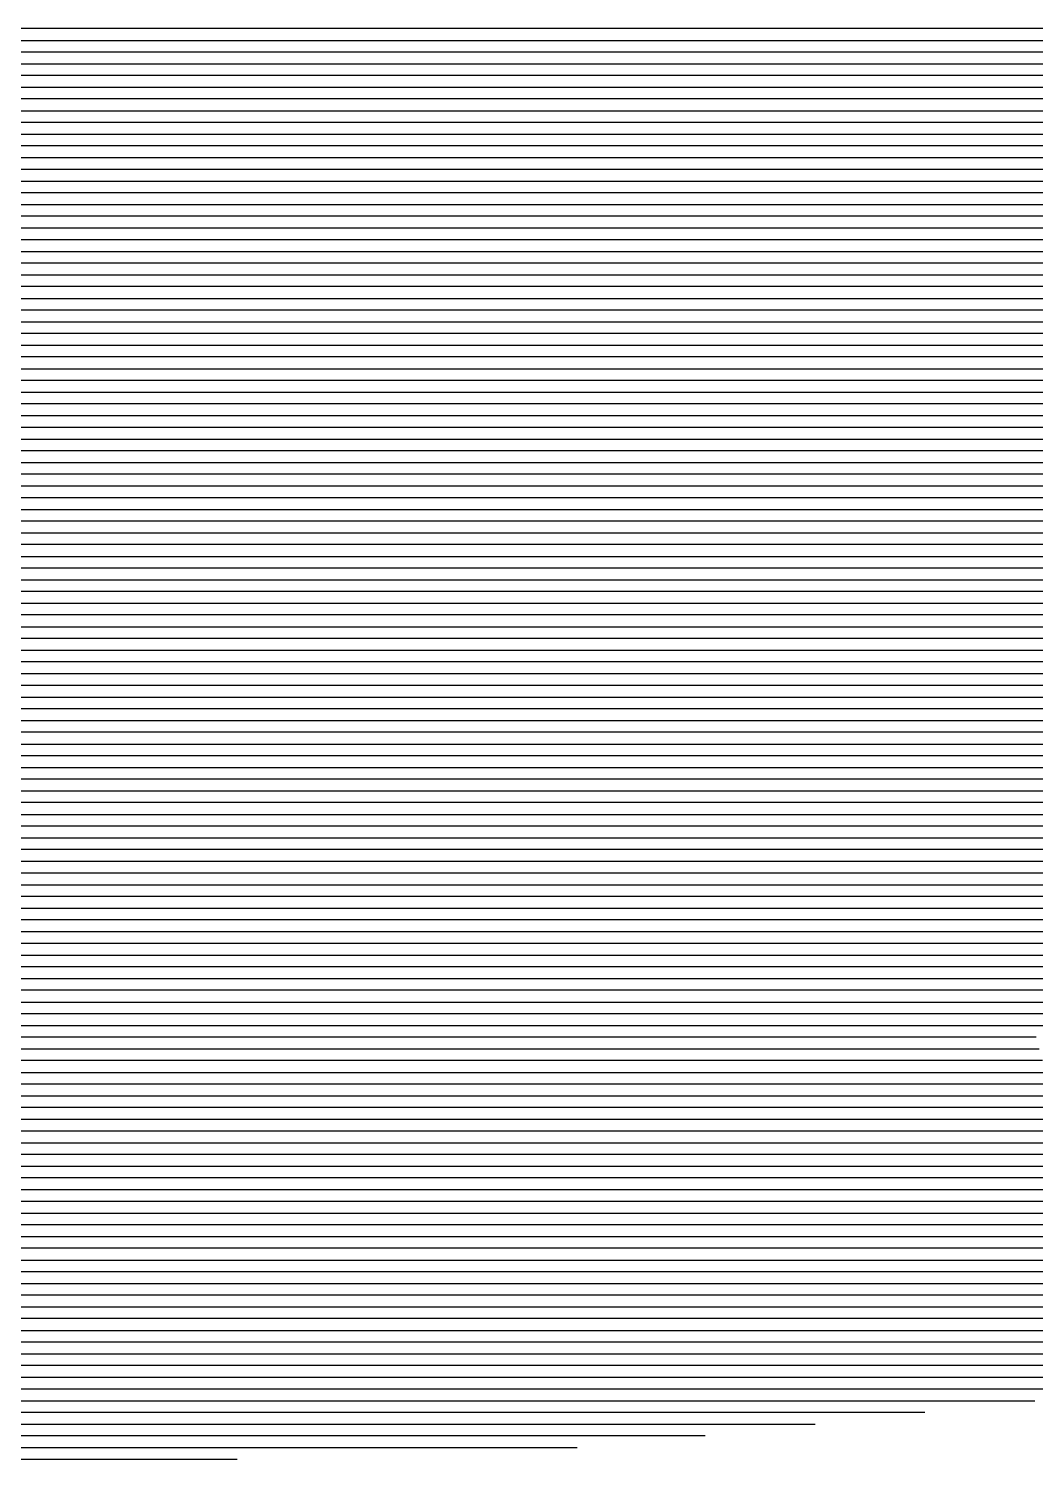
# Model space of a CAD drawing. Header units: metres. Extents: x -6.9 to 6.9, y -7 to 7.
# Drawn here: x -0.001 to 0.857, y -6.99 to -5.77 of the extents above; entities that cross this region are included whole.
import ezdxf

# ---------------------------------------------------------------- set-up
doc = ezdxf.new("R2010")
doc.units = ezdxf.units.M

msp = doc.modelspace()

# ---------------------------------------------------------------- linework, layer by layer
for p, q in [((0.003289, -5.770403, 0.167713), (-0.17931, -5.770403, 0.132639)), ((0.262924, -5.770403, 0.217455), (0.003289, -5.770403, 0.167713)), ((0.442817, -5.770403, 0.252451), (0.262924, -5.770403, 0.217455)), ((0.625762, -5.770403, 0.288463), (0.442817, -5.770403, 0.252451)), ((0.876534, -5.770403, 0.337085), (0.625762, -5.770403, 0.288463)), ((-0.18143, -5.780403, 0.132753), (0.003521, -5.780403, 0.168279)), ((0.003521, -5.780403, 0.168279), (0.261036, -5.780403, 0.217615)), ((0.261036, -5.780403, 0.217615), (0.443202, -5.780403, 0.253053)), ((0.443202, -5.780403, 0.253053), (0.628458, -5.780403, 0.28952)), ((0.628458, -5.780403, 0.28952), (0.87707, -5.780403, 0.337723)), ((0.003753, -5.790403, 0.168844), (-0.183551, -5.790403, 0.132868)), ((0.259148, -5.790403, 0.217775), (0.003753, -5.790403, 0.168844)), ((0.443587, -5.790403, 0.253655), (0.259148, -5.790403, 0.217775)), ((0.631154, -5.790403, 0.290577), (0.443587, -5.790403, 0.253655)), ((0.877606, -5.790403, 0.338362), (0.631154, -5.790403, 0.290577)), ((-0.185671, -5.800403, 0.132982), (0.003984, -5.800403, 0.16941)), ((0.003984, -5.800403, 0.16941), (0.25726, -5.800403, 0.217935)), ((0.25726, -5.800403, 0.217935), (0.443971, -5.800403, 0.254257)), ((0.443971, -5.800403, 0.254257), (0.633849, -5.800403, 0.291634)), ((0.633849, -5.800403, 0.291634), (0.878142, -5.800403, 0.339)), ((0.004216, -5.810403, 0.169976), (-0.187792, -5.810403, 0.133096)), ((0.255373, -5.810403, 0.218095), (0.004216, -5.810403, 0.169976)), ((0.444356, -5.810403, 0.254859), (0.255373, -5.810403, 0.218095)), ((0.636545, -5.810403, 0.292691), (0.444356, -5.810403, 0.254859)), ((0.878679, -5.810403, 0.339638), (0.636545, -5.810403, 0.292691)), ((0.00468, -5.830403, 0.171108), (-0.192032, -5.830403, 0.133324)), ((-0.189912, -5.820403, 0.13321), (0.004448, -5.820403, 0.170542)), ((0.004448, -5.820403, 0.170542), (0.253485, -5.820403, 0.218254)), ((0.251597, -5.830403, 0.218414), (0.00468, -5.830403, 0.171108)), ((0.445126, -5.830403, 0.256063), (0.251597, -5.830403, 0.218414)), ((0.253485, -5.820403, 0.218254), (0.444741, -5.820403, 0.255461)), ((0.444741, -5.820403, 0.255461), (0.639241, -5.820403, 0.293747)), ((0.641937, -5.830403, 0.294804), (0.445126, -5.830403, 0.256063)), ((0.639241, -5.820403, 0.293747), (0.879215, -5.820403, 0.340276)), ((0.879751, -5.830403, 0.340914), (0.641937, -5.830403, 0.294804)), ((-0.194153, -5.840403, 0.133438), (0.004911, -5.840403, 0.171674)), ((0.004911, -5.840403, 0.171674), (0.249709, -5.840403, 0.218574)), ((0.249709, -5.840403, 0.218574), (0.44551, -5.840403, 0.256664)), ((0.44551, -5.840403, 0.256664), (0.644633, -5.840403, 0.295861)), ((0.644633, -5.840403, 0.295861), (0.880288, -5.840403, 0.341552)), ((0.005143, -5.850403, 0.17224), (-0.196273, -5.850403, 0.133552)), ((0.247822, -5.850403, 0.218734), (0.005143, -5.850403, 0.17224)), ((0.445895, -5.850403, 0.257266), (0.247822, -5.850403, 0.218734)), ((0.647329, -5.850403, 0.296918), (0.445895, -5.850403, 0.257266)), ((0.880824, -5.850403, 0.342191), (0.647329, -5.850403, 0.296918)), ((-0.198394, -5.860403, 0.133667), (0.005375, -5.860403, 0.172806)), ((0.005375, -5.860403, 0.172806), (0.245934, -5.860403, 0.218894)), ((0.245934, -5.860403, 0.218894), (0.44628, -5.860403, 0.257868)), ((0.44628, -5.860403, 0.257868), (0.650025, -5.860403, 0.297975)), ((0.650025, -5.860403, 0.297975), (0.88136, -5.860403, 0.342829)), ((0.005606, -5.870403, 0.173372), (-0.200514, -5.870403, 0.133781)), ((0.244046, -5.870403, 0.219054), (0.005606, -5.870403, 0.173372)), ((0.446665, -5.870403, 0.25847), (0.244046, -5.870403, 0.219054)), ((0.652721, -5.870403, 0.299032), (0.446665, -5.870403, 0.25847)), ((0.881897, -5.870403, 0.343467), (0.652721, -5.870403, 0.299032)), ((0.00607, -5.890403, 0.174504), (-0.204755, -5.890403, 0.134009)), ((-0.202635, -5.880403, 0.133895), (0.005838, -5.880403, 0.173938)), ((0.005838, -5.880403, 0.173938), (0.242158, -5.880403, 0.219214)), ((0.240271, -5.890403, 0.219374), (0.00607, -5.890403, 0.174504)), ((0.447434, -5.890403, 0.259674), (0.240271, -5.890403, 0.219374)), ((0.242158, -5.880403, 0.219214), (0.44705, -5.880403, 0.259072)), ((0.44705, -5.880403, 0.259072), (0.655416, -5.880403, 0.300089)), ((0.658112, -5.890403, 0.301146), (0.447434, -5.890403, 0.259674)), ((0.655416, -5.880403, 0.300089), (0.882433, -5.880403, 0.344105)), ((0.882969, -5.890403, 0.344743), (0.658112, -5.890403, 0.301146)), ((-0.206876, -5.900403, 0.134123), (0.006302, -5.900403, 0.17507)), ((0.006302, -5.900403, 0.17507), (0.238383, -5.900403, 0.219533)), ((0.238383, -5.900403, 0.219533), (0.447819, -5.900403, 0.260276)), ((0.447819, -5.900403, 0.260276), (0.660808, -5.900403, 0.302203)), ((0.660808, -5.900403, 0.302203), (0.883505, -5.900403, 0.345382)), ((0.006533, -5.910403, 0.175636), (-0.208996, -5.910403, 0.134237)), ((0.236495, -5.910403, 0.219693), (0.006533, -5.910403, 0.175636)), ((0.448204, -5.910403, 0.260878), (0.236495, -5.910403, 0.219693)), ((0.663504, -5.910403, 0.303259), (0.448204, -5.910403, 0.260878)), ((0.884042, -5.910403, 0.34602), (0.663504, -5.910403, 0.303259)), ((-0.211117, -5.920403, 0.134351), (0.006765, -5.920403, 0.176202)), ((0.006765, -5.920403, 0.176202), (0.234607, -5.920403, 0.219853)), ((0.234607, -5.920403, 0.219853), (0.448589, -5.920403, 0.26148)), ((0.448589, -5.920403, 0.26148), (0.6662, -5.920403, 0.304316)), ((0.6662, -5.920403, 0.304316), (0.884578, -5.920403, 0.346658)), ((-0.215358, -5.940403, 0.13458), (0.007228, -5.940403, 0.177333)), ((0.006997, -5.930403, 0.176768), (-0.213237, -5.930403, 0.134465)), ((0.23272, -5.930403, 0.220013), (0.006997, -5.930403, 0.176768)), ((0.007228, -5.940403, 0.177333), (0.230832, -5.940403, 0.220173)), ((0.230832, -5.940403, 0.220173), (0.449358, -5.940403, 0.262684)), ((0.448974, -5.930403, 0.262082), (0.23272, -5.930403, 0.220013)), ((0.668896, -5.930403, 0.305373), (0.448974, -5.930403, 0.262082)), ((0.449358, -5.940403, 0.262684), (0.671592, -5.940403, 0.30643)), ((0.885114, -5.930403, 0.347296), (0.668896, -5.930403, 0.305373)), ((0.671592, -5.940403, 0.30643), (0.885651, -5.940403, 0.347934)), ((0.00746, -5.950403, 0.177899), (-0.217478, -5.950403, 0.134694)), ((0.228944, -5.950403, 0.220333), (0.00746, -5.950403, 0.177899)), ((0.449743, -5.950403, 0.263286), (0.228944, -5.950403, 0.220333)), ((0.674288, -5.950403, 0.307487), (0.449743, -5.950403, 0.263286)), ((0.886187, -5.950403, 0.348572), (0.674288, -5.950403, 0.307487)), ((-0.219599, -5.960403, 0.134808), (0.007692, -5.960403, 0.178465)), ((0.007692, -5.960403, 0.178465), (0.227056, -5.960403, 0.220493)), ((0.227056, -5.960403, 0.220493), (0.450128, -5.960403, 0.263888)), ((0.450128, -5.960403, 0.263888), (0.676984, -5.960403, 0.308544)), ((0.676984, -5.960403, 0.308544), (0.886723, -5.960403, 0.349211)), ((0.007923, -5.970403, 0.179031), (-0.221719, -5.970403, 0.134922)), ((0.225169, -5.970403, 0.220653), (0.007923, -5.970403, 0.179031)), ((0.450513, -5.970403, 0.26449), (0.225169, -5.970403, 0.220653)), ((0.679679, -5.970403, 0.309601), (0.450513, -5.970403, 0.26449)), ((0.88726, -5.970403, 0.349849), (0.679679, -5.970403, 0.309601)), ((-0.22384, -5.980403, 0.135036), (0.008155, -5.980403, 0.179597)), ((0.008155, -5.980403, 0.179597), (0.223281, -5.980403, 0.220812)), ((0.223281, -5.980403, 0.220812), (0.450898, -5.980403, 0.265092)), ((0.450898, -5.980403, 0.265092), (0.682375, -5.980403, 0.310658)), ((0.682375, -5.980403, 0.310658), (0.887796, -5.980403, 0.350487)), ((-0.228081, -6.000403, 0.135264), (0.008619, -6.000403, 0.180729)), ((0.008387, -5.990403, 0.180163), (-0.22596, -5.990403, 0.13515)), ((0.221393, -5.990403, 0.220972), (0.008387, -5.990403, 0.180163)), ((0.008619, -6.000403, 0.180729), (0.219505, -6.000403, 0.221132)), ((0.219505, -6.000403, 0.221132), (0.451667, -6.000403, 0.266296)), ((0.451282, -5.990403, 0.265694), (0.221393, -5.990403, 0.220972)), ((0.685071, -5.990403, 0.311715), (0.451282, -5.990403, 0.265694)), ((0.451667, -6.000403, 0.266296), (0.687767, -6.000403, 0.312772)), ((0.888332, -5.990403, 0.351125), (0.685071, -5.990403, 0.311715)), ((0.687767, -6.000403, 0.312772), (0.888868, -6.000403, 0.351763)), ((0.00885, -6.010403, 0.181295), (-0.230201, -6.010403, 0.135379)), ((0.217617, -6.010403, 0.221292), (0.00885, -6.010403, 0.181295)), ((0.452052, -6.010403, 0.266898), (0.217617, -6.010403, 0.221292)), ((0.690463, -6.010403, 0.313828), (0.452052, -6.010403, 0.266898)), ((0.889405, -6.010403, 0.352401), (0.690463, -6.010403, 0.313828)), ((-0.232321, -6.020403, 0.135493), (0.009082, -6.020403, 0.181861)), ((0.009082, -6.020403, 0.181861), (0.21573, -6.020403, 0.221452)), ((0.21573, -6.020403, 0.221452), (0.452437, -6.020403, 0.2675)), ((0.452437, -6.020403, 0.2675), (0.693159, -6.020403, 0.314885)), ((0.693159, -6.020403, 0.314885), (0.889941, -6.020403, 0.35304)), ((0.009314, -6.030403, 0.182427), (-0.234442, -6.030403, 0.135607)), ((0.213842, -6.030403, 0.221612), (0.009314, -6.030403, 0.182427)), ((0.452821, -6.030403, 0.268102), (0.213842, -6.030403, 0.221612)), ((0.695855, -6.030403, 0.315942), (0.452821, -6.030403, 0.268102)), ((0.890477, -6.030403, 0.353678), (0.695855, -6.030403, 0.315942)), ((0.009777, -6.050403, 0.183559), (-0.238683, -6.050403, 0.135835)), ((-0.236562, -6.040403, 0.135721), (0.009545, -6.040403, 0.182993)), ((0.009545, -6.040403, 0.182993), (0.211954, -6.040403, 0.221772)), ((0.210066, -6.050403, 0.221932), (0.009777, -6.050403, 0.183559)), ((0.453591, -6.050403, 0.269306), (0.210066, -6.050403, 0.221932)), ((0.211954, -6.040403, 0.221772), (0.453206, -6.040403, 0.268704)), ((0.453206, -6.040403, 0.268704), (0.698551, -6.040403, 0.316999)), ((0.701246, -6.050403, 0.318056), (0.453591, -6.050403, 0.269306)), ((0.698551, -6.040403, 0.316999), (0.891014, -6.040403, 0.354316)), ((0.89155, -6.050403, 0.354954), (0.701246, -6.050403, 0.318056)), ((-0.240803, -6.060403, 0.135949), (0.010009, -6.060403, 0.184125)), ((0.010009, -6.060403, 0.184125), (0.208179, -6.060403, 0.222091)), ((0.208179, -6.060403, 0.222091), (0.453976, -6.060403, 0.269908)), ((0.453976, -6.060403, 0.269908), (0.703942, -6.060403, 0.319113)), ((0.703942, -6.060403, 0.319113), (0.892086, -6.060403, 0.355592)), ((0.010241, -6.070403, 0.184691), (-0.242924, -6.070403, 0.136063)), ((0.206291, -6.070403, 0.222251), (0.010241, -6.070403, 0.184691)), ((0.454361, -6.070403, 0.27051), (0.206291, -6.070403, 0.222251)), ((0.706638, -6.070403, 0.32017), (0.454361, -6.070403, 0.27051)), ((0.892622, -6.070403, 0.35623), (0.706638, -6.070403, 0.32017)), ((-0.245044, -6.080403, 0.136177), (0.010472, -6.080403, 0.185257)), ((0.010472, -6.080403, 0.185257), (0.204403, -6.080403, 0.222411)), ((0.204403, -6.080403, 0.222411), (0.454745, -6.080403, 0.271112)), ((0.454745, -6.080403, 0.271112), (0.709334, -6.080403, 0.321227)), ((0.709334, -6.080403, 0.321227), (0.893159, -6.080403, 0.356869)), ((0.010704, -6.090403, 0.185823), (-0.247165, -6.090403, 0.136292)), ((0.202515, -6.090403, 0.222571), (0.010704, -6.090403, 0.185823)), ((0.45513, -6.090403, 0.271714), (0.202515, -6.090403, 0.222571)), ((0.71203, -6.090403, 0.322284), (0.45513, -6.090403, 0.271714)), ((0.893695, -6.090403, 0.357507), (0.71203, -6.090403, 0.322284)), ((0.011167, -6.110403, 0.186954), (-0.251406, -6.110403, 0.13652)), ((-0.249285, -6.100403, 0.136406), (0.010936, -6.100403, 0.186388)), ((0.010936, -6.100403, 0.186388), (0.200628, -6.100403, 0.222731)), ((0.19874, -6.110403, 0.222891), (0.011167, -6.110403, 0.186954)), ((0.4559, -6.110403, 0.272917), (0.19874, -6.110403, 0.222891)), ((0.200628, -6.100403, 0.222731), (0.455515, -6.100403, 0.272316)), ((0.455515, -6.100403, 0.272316), (0.714726, -6.100403, 0.32334)), ((0.717422, -6.110403, 0.324397), (0.4559, -6.110403, 0.272917)), ((0.714726, -6.100403, 0.32334), (0.894231, -6.100403, 0.358145)), ((0.894768, -6.110403, 0.358783), (0.717422, -6.110403, 0.324397)), ((-0.253526, -6.120403, 0.136634), (0.011399, -6.120403, 0.18752)), ((0.011399, -6.120403, 0.18752), (0.196852, -6.120403, 0.223051)), ((0.196852, -6.120403, 0.223051), (0.456285, -6.120403, 0.273519)), ((0.456285, -6.120403, 0.273519), (0.720118, -6.120403, 0.325454)), ((0.720118, -6.120403, 0.325454), (0.895304, -6.120403, 0.359421)), ((0.011631, -6.130403, 0.188086), (-0.255647, -6.130403, 0.136748)), ((0.194964, -6.130403, 0.223211), (0.011631, -6.130403, 0.188086)), ((0.456669, -6.130403, 0.274121), (0.194964, -6.130403, 0.223211)), ((0.722814, -6.130403, 0.326511), (0.456669, -6.130403, 0.274121)), ((0.89584, -6.130403, 0.360059), (0.722814, -6.130403, 0.326511)), ((-0.257767, -6.140403, 0.136862), (0.011862, -6.140403, 0.188652)), ((0.011862, -6.140403, 0.188652), (0.193077, -6.140403, 0.22337)), ((0.193077, -6.140403, 0.22337), (0.457054, -6.140403, 0.274723)), ((0.457054, -6.140403, 0.274723), (0.725509, -6.140403, 0.327568)), ((0.725509, -6.140403, 0.327568), (0.896377, -6.140403, 0.360698)), ((-0.262008, -6.160403, 0.13709), (0.012326, -6.160403, 0.189784)), ((0.012094, -6.150403, 0.189218), (-0.259888, -6.150403, 0.136976)), ((0.191189, -6.150403, 0.22353), (0.012094, -6.150403, 0.189218)), ((0.012326, -6.160403, 0.189784), (0.189301, -6.160403, 0.22369)), ((0.189301, -6.160403, 0.22369), (0.457824, -6.160403, 0.275927)), ((0.457439, -6.150403, 0.275325), (0.191189, -6.150403, 0.22353)), ((0.728205, -6.150403, 0.328625), (0.457439, -6.150403, 0.275325)), ((0.457824, -6.160403, 0.275927), (0.730901, -6.160403, 0.329682)), ((0.896913, -6.150403, 0.361336), (0.728205, -6.150403, 0.328625)), ((0.730901, -6.160403, 0.329682), (0.897449, -6.160403, 0.361974)), ((0.012558, -6.170403, 0.19035), (-0.264129, -6.170403, 0.137205)), ((0.187413, -6.170403, 0.22385), (0.012558, -6.170403, 0.19035)), ((0.458208, -6.170403, 0.276529), (0.187413, -6.170403, 0.22385)), ((0.733597, -6.170403, 0.330739), (0.458208, -6.170403, 0.276529)), ((0.897985, -6.170403, 0.362612), (0.733597, -6.170403, 0.330739)), ((-0.266249, -6.180403, 0.137319), (0.012789, -6.180403, 0.190916)), ((0.012789, -6.180403, 0.190916), (0.185526, -6.180403, 0.22401)), ((0.185526, -6.180403, 0.22401), (0.458593, -6.180403, 0.277131)), ((0.458593, -6.180403, 0.277131), (0.736293, -6.180403, 0.331796)), ((0.736293, -6.180403, 0.331796), (0.898522, -6.180403, 0.36325)), ((0.013021, -6.190403, 0.191482), (-0.26837, -6.190403, 0.137433)), ((0.183638, -6.190403, 0.22417), (0.013021, -6.190403, 0.191482)), ((0.458978, -6.190403, 0.277733), (0.183638, -6.190403, 0.22417)), ((0.738989, -6.190403, 0.332853), (0.458978, -6.190403, 0.277733)), ((0.899058, -6.190403, 0.363889), (0.738989, -6.190403, 0.332853)), ((-0.27049, -6.200403, 0.137547), (0.013253, -6.200403, 0.192048)), ((0.013253, -6.200403, 0.192048), (0.18175, -6.200403, 0.22433)), ((0.18175, -6.200403, 0.22433), (0.459363, -6.200403, 0.278335)), ((0.459363, -6.200403, 0.278335), (0.741685, -6.200403, 0.333909)), ((0.741685, -6.200403, 0.333909), (0.899594, -6.200403, 0.364527)), ((-0.274731, -6.220403, 0.137775), (0.013716, -6.220403, 0.19318)), ((0.013484, -6.210403, 0.192614), (-0.27261, -6.210403, 0.137661)), ((0.179862, -6.210403, 0.22449), (0.013484, -6.210403, 0.192614)), ((0.013716, -6.220403, 0.19318), (0.177975, -6.220403, 0.224649)), ((0.177975, -6.220403, 0.224649), (0.460132, -6.220403, 0.279539)), ((0.459748, -6.210403, 0.278937), (0.179862, -6.210403, 0.22449)), ((0.744381, -6.210403, 0.334966), (0.459748, -6.210403, 0.278937)), ((0.460132, -6.220403, 0.279539), (0.747076, -6.220403, 0.336023)), ((0.900131, -6.210403, 0.365165), (0.744381, -6.210403, 0.334966)), ((0.747076, -6.220403, 0.336023), (0.900667, -6.220403, 0.365803)), ((0.013948, -6.230403, 0.193746), (-0.276851, -6.230403, 0.137889)), ((0.176087, -6.230403, 0.224809), (0.013948, -6.230403, 0.193746)), ((0.460517, -6.230403, 0.280141), (0.176087, -6.230403, 0.224809)), ((0.749772, -6.230403, 0.33708), (0.460517, -6.230403, 0.280141)), ((0.901203, -6.230403, 0.366441), (0.749772, -6.230403, 0.33708)), ((-0.278972, -6.240403, 0.138004), (0.01418, -6.240403, 0.194312)), ((0.01418, -6.240403, 0.194312), (0.174199, -6.240403, 0.224969)), ((0.174199, -6.240403, 0.224969), (0.460902, -6.240403, 0.280743)), ((0.460902, -6.240403, 0.280743), (0.752468, -6.240403, 0.338137)), ((0.752468, -6.240403, 0.338137), (0.90174, -6.240403, 0.367079)), ((0.014411, -6.250403, 0.194877), (-0.281092, -6.250403, 0.138118)), ((0.172311, -6.250403, 0.225129), (0.014411, -6.250403, 0.194877)), ((0.461287, -6.250403, 0.281345), (0.172311, -6.250403, 0.225129)), ((0.755164, -6.250403, 0.339194), (0.461287, -6.250403, 0.281345)), ((0.902276, -6.250403, 0.367718), (0.755164, -6.250403, 0.339194)), ((0.014875, -6.270403, 0.196009), (-0.285333, -6.270403, 0.138346)), ((-0.283213, -6.260403, 0.138232), (0.014643, -6.260403, 0.195443)), ((0.014643, -6.260403, 0.195443), (0.170424, -6.260403, 0.225289)), ((0.168536, -6.270403, 0.225449), (0.014875, -6.270403, 0.196009)), ((0.462056, -6.270403, 0.282549), (0.168536, -6.270403, 0.225449)), ((0.170424, -6.260403, 0.225289), (0.461672, -6.260403, 0.281947)), ((0.461672, -6.260403, 0.281947), (0.75786, -6.260403, 0.340251)), ((0.760556, -6.270403, 0.341308), (0.462056, -6.270403, 0.282549)), ((0.75786, -6.260403, 0.340251), (0.902812, -6.260403, 0.368356)), ((0.903348, -6.270403, 0.368994), (0.760556, -6.270403, 0.341308)), ((-0.287454, -6.280403, 0.13846), (0.015106, -6.280403, 0.196575)), ((0.015106, -6.280403, 0.196575), (0.166648, -6.280403, 0.225609)), ((0.166648, -6.280403, 0.225609), (0.462441, -6.280403, 0.283151)), ((0.462441, -6.280403, 0.283151), (0.763252, -6.280403, 0.342365)), ((0.763252, -6.280403, 0.342365), (0.903885, -6.280403, 0.369632)), ((0.015338, -6.290403, 0.197141), (-0.289574, -6.290403, 0.138574)), ((0.16476, -6.290403, 0.225769), (0.015338, -6.290403, 0.197141)), ((0.462826, -6.290403, 0.283753), (0.16476, -6.290403, 0.225769)), ((0.765948, -6.290403, 0.343422), (0.462826, -6.290403, 0.283753)), ((0.904421, -6.290403, 0.37027), (0.765948, -6.290403, 0.343422)), ((-0.291695, -6.300403, 0.138688), (0.01557, -6.300403, 0.197707)), ((0.01557, -6.300403, 0.197707), (0.162873, -6.300403, 0.225928)), ((0.162873, -6.300403, 0.225928), (0.463211, -6.300403, 0.284355)), ((0.463211, -6.300403, 0.284355), (0.768644, -6.300403, 0.344478)), ((0.768644, -6.300403, 0.344478), (0.904957, -6.300403, 0.370908)), ((0.015801, -6.310403, 0.198273), (-0.293815, -6.310403, 0.138802)), ((0.160985, -6.310403, 0.226088), (0.015801, -6.310403, 0.198273)), ((0.463596, -6.310403, 0.284957), (0.160985, -6.310403, 0.226088)), ((0.771339, -6.310403, 0.345535), (0.463596, -6.310403, 0.284957)), ((0.905494, -6.310403, 0.371547), (0.771339, -6.310403, 0.345535)), ((0.016265, -6.330403, 0.199405), (-0.298056, -6.330403, 0.139031)), ((-0.295936, -6.320403, 0.138917), (0.016033, -6.320403, 0.198839)), ((0.016033, -6.320403, 0.198839), (0.159097, -6.320403, 0.226248)), ((0.157209, -6.330403, 0.226408), (0.016265, -6.330403, 0.199405)), ((0.464365, -6.330403, 0.286161), (0.157209, -6.330403, 0.226408)), ((0.159097, -6.320403, 0.226248), (0.46398, -6.320403, 0.285559)), ((0.46398, -6.320403, 0.285559), (0.774035, -6.320403, 0.346592)), ((0.776731, -6.330403, 0.347649), (0.464365, -6.330403, 0.286161)), ((0.774035, -6.320403, 0.346592), (0.90603, -6.320403, 0.372185)), ((0.906566, -6.330403, 0.372823), (0.776731, -6.330403, 0.347649)), ((-0.300177, -6.340403, 0.139145), (0.016497, -6.340403, 0.199971)), ((0.016497, -6.340403, 0.199971), (0.155322, -6.340403, 0.226568)), ((0.155322, -6.340403, 0.226568), (0.46475, -6.340403, 0.286763)), ((0.46475, -6.340403, 0.286763), (0.779427, -6.340403, 0.348706)), ((0.779427, -6.340403, 0.348706), (0.907102, -6.340403, 0.373461)), ((0.016728, -6.350403, 0.200537), (-0.302297, -6.350403, 0.139259)), ((0.153434, -6.350403, 0.226728), (0.016728, -6.350403, 0.200537)), ((0.465135, -6.350403, 0.287365), (0.153434, -6.350403, 0.226728)), ((0.782123, -6.350403, 0.349763), (0.465135, -6.350403, 0.287365)), ((0.907639, -6.350403, 0.374099), (0.782123, -6.350403, 0.349763)), ((-0.304418, -6.360403, 0.139373), (0.01696, -6.360403, 0.201103)), ((0.01696, -6.360403, 0.201103), (0.151546, -6.360403, 0.226888)), ((0.151546, -6.360403, 0.226888), (0.465519, -6.360403, 0.287967)), ((0.465519, -6.360403, 0.287967), (0.784819, -6.360403, 0.35082)), ((0.784819, -6.360403, 0.35082), (0.908175, -6.360403, 0.374737)), ((-0.308658, -6.380403, 0.139601), (0.017423, -6.380403, 0.202235)), ((0.017192, -6.370403, 0.201669), (-0.306538, -6.370403, 0.139487)), ((0.149658, -6.370403, 0.227047), (0.017192, -6.370403, 0.201669)), ((0.017423, -6.380403, 0.202235), (0.14777, -6.380403, 0.227207)), ((0.14777, -6.380403, 0.227207), (0.466289, -6.380403, 0.289171)), ((0.465904, -6.370403, 0.288569), (0.149658, -6.370403, 0.227047)), ((0.787515, -6.370403, 0.351877), (0.465904, -6.370403, 0.288569)), ((0.466289, -6.380403, 0.289171), (0.790211, -6.380403, 0.352934)), ((0.908711, -6.370403, 0.375376), (0.787515, -6.370403, 0.351877)), ((0.790211, -6.380403, 0.352934), (0.909248, -6.380403, 0.376014)), ((0.017655, -6.390403, 0.202801), (-0.310779, -6.390403, 0.139716)), ((0.145883, -6.390403, 0.227367), (0.017655, -6.390403, 0.202801)), ((0.466674, -6.390403, 0.289772), (0.145883, -6.390403, 0.227367)), ((0.792906, -6.390403, 0.35399), (0.466674, -6.390403, 0.289772)), ((0.909784, -6.390403, 0.376652), (0.792906, -6.390403, 0.35399)), ((-0.312899, -6.400403, 0.13983), (0.017887, -6.400403, 0.203366)), ((0.017887, -6.400403, 0.203366), (0.143995, -6.400403, 0.227527)), ((0.143995, -6.400403, 0.227527), (0.467059, -6.400403, 0.290374)), ((0.467059, -6.400403, 0.290374), (0.795602, -6.400403, 0.355047)), ((0.795602, -6.400403, 0.355047), (0.91032, -6.400403, 0.37729)), ((0.018119, -6.410403, 0.203932), (-0.31502, -6.410403, 0.139944)), ((0.142107, -6.410403, 0.227687), (0.018119, -6.410403, 0.203932)), ((0.467443, -6.410403, 0.290976), (0.142107, -6.410403, 0.227687)), ((0.798298, -6.410403, 0.356104), (0.467443, -6.410403, 0.290976)), ((0.910857, -6.410403, 0.377928), (0.798298, -6.410403, 0.356104)), ((-0.31714, -6.420403, 0.140058), (0.01835, -6.420403, 0.204498)), ((0.01835, -6.420403, 0.204498), (0.140219, -6.420403, 0.227847)), ((0.140219, -6.420403, 0.227847), (0.467828, -6.420403, 0.291578)), ((0.467828, -6.420403, 0.291578), (0.800994, -6.420403, 0.357161)), ((0.800994, -6.420403, 0.357161), (0.911393, -6.420403, 0.378566)), ((-0.321381, -6.440403, 0.140286), (0.018814, -6.440403, 0.20563)), ((0.018582, -6.430403, 0.205064), (-0.319261, -6.430403, 0.140172)), ((0.138332, -6.430403, 0.228007), (0.018582, -6.430403, 0.205064)), ((0.018814, -6.440403, 0.20563), (0.136444, -6.440403, 0.228167)), ((0.136444, -6.440403, 0.228167), (0.468598, -6.440403, 0.292782)), ((0.468213, -6.430403, 0.29218), (0.138332, -6.430403, 0.228007)), ((0.80369, -6.430403, 0.358218), (0.468213, -6.430403, 0.29218)), ((0.468598, -6.440403, 0.292782), (0.806386, -6.440403, 0.359275)), ((0.911929, -6.430403, 0.379205), (0.80369, -6.430403, 0.358218)), ((0.806386, -6.440403, 0.359275), (0.912465, -6.440403, 0.379843)), ((0.019045, -6.450403, 0.206196), (-0.323502, -6.450403, 0.1404)), ((0.134556, -6.450403, 0.228326), (0.019045, -6.450403, 0.206196)), ((0.468983, -6.450403, 0.293384), (0.134556, -6.450403, 0.228326)), ((0.809082, -6.450403, 0.360332), (0.468983, -6.450403, 0.293384)), ((0.913002, -6.450403, 0.380481), (0.809082, -6.450403, 0.360332)), ((-0.325622, -6.460403, 0.140514), (0.019277, -6.460403, 0.206762)), ((0.019277, -6.460403, 0.206762), (0.132668, -6.460403, 0.228486)), ((0.132668, -6.460403, 0.228486), (0.469367, -6.460403, 0.293986)), ((0.469367, -6.460403, 0.293986), (0.811778, -6.460403, 0.361389)), ((0.811778, -6.460403, 0.361389), (0.913538, -6.460403, 0.381119)), ((0.019509, -6.470403, 0.207328), (-0.327743, -6.470403, 0.140629)), ((0.130781, -6.470403, 0.228646), (0.019509, -6.470403, 0.207328)), ((0.469752, -6.470403, 0.294588), (0.130781, -6.470403, 0.228646)), ((0.814474, -6.470403, 0.362446), (0.469752, -6.470403, 0.294588)), ((0.914074, -6.470403, 0.381757), (0.814474, -6.470403, 0.362446)), ((-0.329863, -6.480403, 0.140743), (0.019741, -6.480403, 0.207894)), ((0.019741, -6.480403, 0.207894), (0.128893, -6.480403, 0.228806)), ((0.128893, -6.480403, 0.228806), (0.470137, -6.480403, 0.29519)), ((0.470137, -6.480403, 0.29519), (0.817169, -6.480403, 0.363503)), ((0.817169, -6.480403, 0.363503), (0.914611, -6.480403, 0.382396)), ((-0.334104, -6.500403, 0.140971), (0.020204, -6.500403, 0.209026)), ((0.019972, -6.490403, 0.20846), (-0.331984, -6.490403, 0.140857)), ((0.127005, -6.490403, 0.228966), (0.019972, -6.490403, 0.20846)), ((0.020204, -6.500403, 0.209026), (0.125117, -6.500403, 0.229126)), ((0.125117, -6.500403, 0.229126), (0.470907, -6.500403, 0.296394)), ((0.470522, -6.490403, 0.295792), (0.127005, -6.490403, 0.228966)), ((0.819865, -6.490403, 0.364559), (0.470522, -6.490403, 0.295792)), ((0.470907, -6.500403, 0.296394), (0.822561, -6.500403, 0.365616)), ((0.915147, -6.490403, 0.383034), (0.819865, -6.490403, 0.364559)), ((0.822561, -6.500403, 0.365616), (0.915683, -6.500403, 0.383672)), ((0.020436, -6.510403, 0.209592), (-0.336225, -6.510403, 0.141085)), ((0.12323, -6.510403, 0.229286), (0.020436, -6.510403, 0.209592)), ((0.471291, -6.510403, 0.296996), (0.12323, -6.510403, 0.229286)), ((0.825257, -6.510403, 0.366673), (0.471291, -6.510403, 0.296996)), ((0.916219, -6.510403, 0.38431), (0.825257, -6.510403, 0.366673)), ((-0.338345, -6.520403, 0.141199), (0.020667, -6.520403, 0.210158)), ((0.020667, -6.520403, 0.210158), (0.121342, -6.520403, 0.229446)), ((0.121342, -6.520403, 0.229446), (0.471676, -6.520403, 0.297598)), ((0.471676, -6.520403, 0.297598), (0.827953, -6.520403, 0.36773)), ((0.827953, -6.520403, 0.36773), (0.916756, -6.520403, 0.384948)), ((0.020899, -6.530403, 0.210724), (-0.340466, -6.530403, 0.141313)), ((0.119454, -6.530403, 0.229605), (0.020899, -6.530403, 0.210724)), ((0.472061, -6.530403, 0.2982), (0.119454, -6.530403, 0.229605)), ((0.830649, -6.530403, 0.368787), (0.472061, -6.530403, 0.2982)), ((0.917292, -6.530403, 0.385586), (0.830649, -6.530403, 0.368787)), ((0.021362, -6.550403, 0.211855), (-0.344707, -6.550403, 0.141542)), ((-0.342586, -6.540403, 0.141428), (0.021131, -6.540403, 0.21129)), ((0.021131, -6.540403, 0.21129), (0.117566, -6.540403, 0.229765)), ((0.115679, -6.550403, 0.229925), (0.021362, -6.550403, 0.211855)), ((0.47283, -6.550403, 0.299404), (0.115679, -6.550403, 0.229925)), ((0.117566, -6.540403, 0.229765), (0.472446, -6.540403, 0.298802)), ((0.472446, -6.540403, 0.298802), (0.833345, -6.540403, 0.369844)), ((0.836041, -6.550403, 0.370901), (0.47283, -6.550403, 0.299404)), ((0.833345, -6.540403, 0.369844), (0.917828, -6.540403, 0.386225)), ((0.918365, -6.550403, 0.386863), (0.836041, -6.550403, 0.370901)), ((-0.346827, -6.560403, 0.141656), (0.021594, -6.560403, 0.212421)), ((0.021594, -6.560403, 0.212421), (0.113791, -6.560403, 0.230085)), ((0.113791, -6.560403, 0.230085), (0.473215, -6.560403, 0.300006)), ((0.473215, -6.560403, 0.300006), (0.838736, -6.560403, 0.371958)), ((0.838736, -6.560403, 0.371958), (0.918901, -6.560403, 0.387501)), ((0.021826, -6.570403, 0.212987), (-0.348947, -6.570403, 0.14177)), ((0.111903, -6.570403, 0.230245), (0.021826, -6.570403, 0.212987)), ((0.4736, -6.570403, 0.300608), (0.111903, -6.570403, 0.230245)), ((0.841432, -6.570403, 0.373015), (0.4736, -6.570403, 0.300608)), ((0.919437, -6.570403, 0.388139), (0.841432, -6.570403, 0.373015)), ((-0.351068, -6.580403, 0.141884), (0.022058, -6.580403, 0.213553)), ((0.022058, -6.580403, 0.213553), (0.110015, -6.580403, 0.230405)), ((0.110015, -6.580403, 0.230405), (0.473985, -6.580403, 0.30121)), ((0.473985, -6.580403, 0.30121), (0.844128, -6.580403, 0.374072)), ((0.844128, -6.580403, 0.374072), (0.919974, -6.580403, 0.388777)), ((0.022289, -6.590403, 0.214119), (-0.353188, -6.590403, 0.141998)), ((0.108128, -6.590403, 0.230565), (0.022289, -6.590403, 0.214119)), ((0.47437, -6.590403, 0.301812), (0.108128, -6.590403, 0.230565)), ((0.846824, -6.590403, 0.375128), (0.47437, -6.590403, 0.301812)), ((0.92051, -6.590403, 0.389415), (0.846824, -6.590403, 0.375128)), ((0.022753, -6.610403, 0.215251), (-0.357429, -6.610403, 0.142226)), ((-0.355309, -6.600403, 0.142112), (0.022521, -6.600403, 0.214685)), ((0.022521, -6.600403, 0.214685), (0.10624, -6.600403, 0.230725)), ((0.104352, -6.610403, 0.230884), (0.022753, -6.610403, 0.215251)), ((0.475139, -6.610403, 0.303016), (0.104352, -6.610403, 0.230884)), ((0.10624, -6.600403, 0.230725), (0.474754, -6.600403, 0.302414)), ((0.474754, -6.600403, 0.302414), (0.84952, -6.600403, 0.376185)), ((0.852216, -6.610403, 0.377242), (0.475139, -6.610403, 0.303016)), ((0.84952, -6.600403, 0.376185), (0.921046, -6.600403, 0.390054)), ((0.921582, -6.610403, 0.390692), (0.852216, -6.610403, 0.377242)), ((-0.35955, -6.620403, 0.142341), (0.022984, -6.620403, 0.215817)), ((0.022984, -6.620403, 0.215817), (0.102464, -6.620403, 0.231044)), ((0.102464, -6.620403, 0.231044), (0.475524, -6.620403, 0.303618)), ((0.475524, -6.620403, 0.303618), (0.854912, -6.620403, 0.378299)), ((0.854912, -6.620403, 0.378299), (0.922119, -6.620403, 0.39133)), ((0.023216, -6.630403, 0.216383), (-0.36167, -6.630403, 0.142455)), ((0.100577, -6.630403, 0.231204), (0.023216, -6.630403, 0.216383)), ((0.475909, -6.630403, 0.30422), (0.100577, -6.630403, 0.231204)), ((0.857608, -6.630403, 0.379356), (0.475909, -6.630403, 0.30422)), ((-0.363791, -6.640403, 0.142569), (0.023448, -6.640403, 0.216949)), ((0.023448, -6.640403, 0.216949), (0.098689, -6.640403, 0.231364)), ((0.098689, -6.640403, 0.231364), (0.476294, -6.640403, 0.304822)), ((0.476294, -6.640403, 0.304822), (0.860304, -6.640403, 0.380413)), ((-0.368032, -6.660403, 0.142797), (0.023911, -6.660403, 0.218081)), ((0.02368, -6.650403, 0.217515), (-0.365911, -6.650403, 0.142683)), ((0.096801, -6.650403, 0.231524), (0.02368, -6.650403, 0.217515)), ((0.023911, -6.660403, 0.218081), (0.094913, -6.660403, 0.231684)), ((0.094913, -6.660403, 0.231684), (0.477063, -6.660403, 0.306025)), ((0.476678, -6.650403, 0.305424), (0.096801, -6.650403, 0.231524)), ((0.862999, -6.650403, 0.38147), (0.476678, -6.650403, 0.305424)), ((0.477063, -6.660403, 0.306025), (0.865695, -6.660403, 0.382527)), ((0.024143, -6.670403, 0.218647), (-0.370152, -6.670403, 0.142911)), ((0.093026, -6.670403, 0.231844), (0.024143, -6.670403, 0.218647)), ((0.477448, -6.670403, 0.306627), (0.093026, -6.670403, 0.231844)), ((0.868391, -6.670403, 0.383584), (0.477448, -6.670403, 0.306627)), ((-0.372273, -6.680403, 0.143025), (0.024375, -6.680403, 0.219213)), ((0.024375, -6.680403, 0.219213), (0.091138, -6.680403, 0.232004)), ((0.091138, -6.680403, 0.232004), (0.477833, -6.680403, 0.307229)), ((0.477833, -6.680403, 0.307229), (0.871087, -6.680403, 0.38464)), ((0.024606, -6.690403, 0.219779), (-0.374393, -6.690403, 0.14314)), ((0.08925, -6.690403, 0.232163), (0.024606, -6.690403, 0.219779)), ((0.478217, -6.690403, 0.307831), (0.08925, -6.690403, 0.232163)), ((0.873783, -6.690403, 0.385697), (0.478217, -6.690403, 0.307831)), ((-0.376514, -6.700403, 0.143254), (0.024838, -6.700403, 0.220345)), ((0.024838, -6.700403, 0.220345), (0.087362, -6.700403, 0.232323)), ((0.087362, -6.700403, 0.232323), (0.478602, -6.700403, 0.308433)), ((0.478602, -6.700403, 0.308433), (0.876479, -6.700403, 0.386754)), ((-0.380755, -6.720403, 0.143482), (0.025301, -6.720403, 0.221476)), ((0.02507, -6.710403, 0.22091), (-0.378634, -6.710403, 0.143368)), ((0.085475, -6.710403, 0.232483), (0.02507, -6.710403, 0.22091)), ((0.025301, -6.720403, 0.221476), (0.083587, -6.720403, 0.232643)), ((0.083587, -6.720403, 0.232643), (0.479372, -6.720403, 0.309637)), ((0.478987, -6.710403, 0.309035), (0.085475, -6.710403, 0.232483)), ((0.879175, -6.710403, 0.387811), (0.478987, -6.710403, 0.309035)), ((0.479372, -6.720403, 0.309637), (0.881871, -6.720403, 0.388868)), ((0.025533, -6.730403, 0.222042), (-0.382875, -6.730403, 0.143596)), ((0.081699, -6.730403, 0.232803), (0.025533, -6.730403, 0.222042)), ((0.479757, -6.730403, 0.310239), (0.081699, -6.730403, 0.232803)), ((0.884566, -6.730403, 0.389925), (0.479757, -6.730403, 0.310239)), ((-0.384995, -6.740403, 0.14371), (0.025765, -6.740403, 0.222608)), ((0.025765, -6.740403, 0.222608), (0.079811, -6.740403, 0.232963)), ((0.079811, -6.740403, 0.232963), (0.480141, -6.740403, 0.310841)), ((0.480141, -6.740403, 0.310841), (0.887262, -6.740403, 0.390982)), ((0.025997, -6.750403, 0.223174), (-0.387116, -6.750403, 0.143824)), ((0.077923, -6.750403, 0.233123), (0.025997, -6.750403, 0.223174)), ((0.480526, -6.750403, 0.311443), (0.077923, -6.750403, 0.233123)), ((0.889958, -6.750403, 0.392039), (0.480526, -6.750403, 0.311443)), ((0.02646, -6.770403, 0.224306), (-0.391357, -6.770403, 0.144053)), ((-0.389236, -6.760403, 0.143938), (0.026228, -6.760403, 0.22374)), ((0.026228, -6.760403, 0.22374), (0.076036, -6.760403, 0.233283)), ((0.074148, -6.770403, 0.233442), (0.02646, -6.770403, 0.224306)), ((0.481296, -6.770403, 0.312647), (0.074148, -6.770403, 0.233442)), ((0.076036, -6.760403, 0.233283), (0.480911, -6.760403, 0.312045)), ((0.480911, -6.760403, 0.312045), (0.892654, -6.760403, 0.393096)), ((0.89535, -6.770403, 0.394153), (0.481296, -6.770403, 0.312647)), ((-0.393477, -6.780403, 0.144167), (0.026692, -6.780403, 0.224872)), ((0.026692, -6.780403, 0.224872), (0.07226, -6.780403, 0.233602)), ((0.07226, -6.780403, 0.233602), (0.481681, -6.780403, 0.313249)), ((0.481681, -6.780403, 0.313249), (0.898046, -6.780403, 0.395209)), ((0.026923, -6.790403, 0.225438), (-0.395598, -6.790403, 0.144281)), ((0.070372, -6.790403, 0.233762), (0.026923, -6.790403, 0.225438)), ((0.482065, -6.790403, 0.313851), (0.070372, -6.790403, 0.233762)), ((0.900742, -6.790403, 0.396266), (0.482065, -6.790403, 0.313851)), ((-0.397718, -6.800403, 0.144395), (0.027155, -6.800403, 0.226004)), ((0.027155, -6.800403, 0.226004), (0.068485, -6.800403, 0.233922)), ((0.068485, -6.800403, 0.233922), (0.48245, -6.800403, 0.314453)), ((0.48245, -6.800403, 0.314453), (0.903438, -6.800403, 0.397323)), ((0.027387, -6.810403, 0.22657), (-0.399839, -6.810403, 0.144509)), ((0.066597, -6.810403, 0.234082), (0.027387, -6.810403, 0.22657)), ((0.482835, -6.810403, 0.315055), (0.066597, -6.810403, 0.234082)), ((0.906134, -6.810403, 0.39838), (0.482835, -6.810403, 0.315055)), ((0.02785, -6.830403, 0.227702), (-0.40408, -6.830403, 0.144737)), ((-0.401959, -6.820403, 0.144623), (0.027619, -6.820403, 0.227136)), ((0.027619, -6.820403, 0.227136), (0.064709, -6.820403, 0.234242)), ((0.062821, -6.830403, 0.234402), (0.02785, -6.830403, 0.227702)), ((0.483605, -6.830403, 0.316259), (0.062821, -6.830403, 0.234402)), ((0.064709, -6.820403, 0.234242), (0.48322, -6.820403, 0.315657)), ((0.48322, -6.820403, 0.315657), (0.908829, -6.820403, 0.399437)), ((0.911525, -6.830403, 0.400494), (0.483605, -6.830403, 0.316259)), ((-0.4062, -6.840403, 0.144851), (0.028082, -6.840403, 0.228268)), ((0.028082, -6.840403, 0.228268), (0.060934, -6.840403, 0.234562)), ((0.060934, -6.840403, 0.234562), (0.483989, -6.840403, 0.316861)), ((0.483989, -6.840403, 0.316861), (0.914221, -6.840403, 0.401551)), ((0.028314, -6.850403, 0.228834), (-0.408321, -6.850403, 0.144966)), ((0.059046, -6.850403, 0.234721), (0.028314, -6.850403, 0.228834)), ((0.484374, -6.850403, 0.317463), (0.059046, -6.850403, 0.234721)), ((0.916917, -6.850403, 0.402608), (0.484374, -6.850403, 0.317463)), ((-0.410441, -6.860403, 0.14508), (0.028545, -6.860403, 0.229399)), ((0.028545, -6.860403, 0.229399), (0.057158, -6.860403, 0.234881)), ((0.057158, -6.860403, 0.234881), (0.484759, -6.860403, 0.318065)), ((0.484759, -6.860403, 0.318065), (0.919613, -6.860403, 0.403665)), ((-0.414682, -6.880403, 0.145308), (0.029009, -6.880403, 0.230531)), ((0.028777, -6.870403, 0.229965), (-0.412562, -6.870403, 0.145194)), ((0.05527, -6.870403, 0.235041), (0.028777, -6.870403, 0.229965)), ((0.029009, -6.880403, 0.230531), (0.053383, -6.880403, 0.235201)), ((0.053383, -6.880403, 0.235201), (0.485528, -6.880403, 0.319269)), ((0.485144, -6.870403, 0.318667), (0.05527, -6.870403, 0.235041)), ((0.922309, -6.870403, 0.404722), (0.485144, -6.870403, 0.318667)), ((0.485528, -6.880403, 0.319269), (0.925005, -6.880403, 0.405778)), ((0.029241, -6.890403, 0.231097), (-0.416803, -6.890403, 0.145422)), ((0.051495, -6.890403, 0.235361), (0.029241, -6.890403, 0.231097)), ((0.485913, -6.890403, 0.319871), (0.051495, -6.890403, 0.235361)), ((0.927701, -6.890403, 0.406835), (0.485913, -6.890403, 0.319871)), ((-0.418923, -6.900403, 0.145536), (0.029472, -6.900403, 0.231663)), ((0.029472, -6.900403, 0.231663), (0.049607, -6.900403, 0.235521)), ((0.049607, -6.900403, 0.235521), (0.486298, -6.900403, 0.320473)), ((0.486298, -6.900403, 0.320473), (0.930396, -6.900403, 0.407892)), ((0.029704, -6.910403, 0.232229), (-0.421044, -6.910403, 0.14565)), ((0.047719, -6.910403, 0.235681), (0.029704, -6.910403, 0.232229)), ((0.486683, -6.910403, 0.321075), (0.047719, -6.910403, 0.235681)), ((0.933092, -6.910403, 0.408949), (0.486683, -6.910403, 0.321075)), ((-0.423164, -6.920403, 0.145765), (0.029936, -6.920403, 0.232795)), ((0.029936, -6.920403, 0.232795), (0.045832, -6.920403, 0.235841)), ((0.045832, -6.920403, 0.235841), (0.487068, -6.920403, 0.321677)), ((0.487068, -6.920403, 0.321677), (0.935788, -6.920403, 0.410006)), ((-0.427405, -6.940403, 0.145993), (0.030399, -6.940403, 0.233927)), ((0.030167, -6.930403, 0.233361), (-0.425284, -6.930403, 0.145879)), ((0.043944, -6.930403, 0.236), (0.030167, -6.930403, 0.233361)), ((0.030399, -6.940403, 0.233927), (0.042056, -6.940403, 0.23616)), ((0.042056, -6.940403, 0.23616), (0.487837, -6.940403, 0.32288)), ((0.487452, -6.930403, 0.322279), (0.043944, -6.930403, 0.236)), ((0.938484, -6.930403, 0.411063), (0.487452, -6.930403, 0.322279)), ((0.487837, -6.940403, 0.32288), (0.856429, -6.940403, 0.395437)), ((0.030631, -6.950403, 0.234493), (-0.429525, -6.950403, 0.146107)), ((0.040168, -6.950403, 0.23632), (0.030631, -6.950403, 0.234493)), ((0.488222, -6.950403, 0.323482), (0.040168, -6.950403, 0.23632)), ((0.762784, -6.950403, 0.377529), (0.488222, -6.950403, 0.323482)), ((-0.431646, -6.960403, 0.146221), (0.030862, -6.960403, 0.235059)), ((0.030862, -6.960403, 0.235059), (0.038281, -6.960403, 0.23648)), ((0.038281, -6.960403, 0.23648), (0.488607, -6.960403, 0.324084)), ((0.488607, -6.960403, 0.324084), (0.669139, -6.960403, 0.359622)), ((0.031094, -6.970403, 0.235625), (-0.433766, -6.970403, 0.146335)), ((0.036393, -6.970403, 0.23664), (0.031094, -6.970403, 0.235625)), ((0.488992, -6.970403, 0.324686), (0.036393, -6.970403, 0.23664)), ((0.575494, -6.970403, 0.341714), (0.488992, -6.970403, 0.324686)), ((-0.388141, -6.980403, 0.15562), (0.031326, -6.980403, 0.236191)), ((0.031558, -6.990403, 0.236757), (-0.108265, -6.990403, 0.2099)), ((0.031326, -6.980403, 0.236191), (0.034505, -6.980403, 0.2368)), ((0.032617, -6.990403, 0.23696), (0.031558, -6.990403, 0.236757)), ((0.176502, -6.990403, 0.26495), (0.032617, -6.990403, 0.23696)), ((0.034505, -6.980403, 0.2368), (0.466159, -6.980403, 0.320772))]:
    msp.add_line(p, q)

doc.saveas('drawing.dxf')
